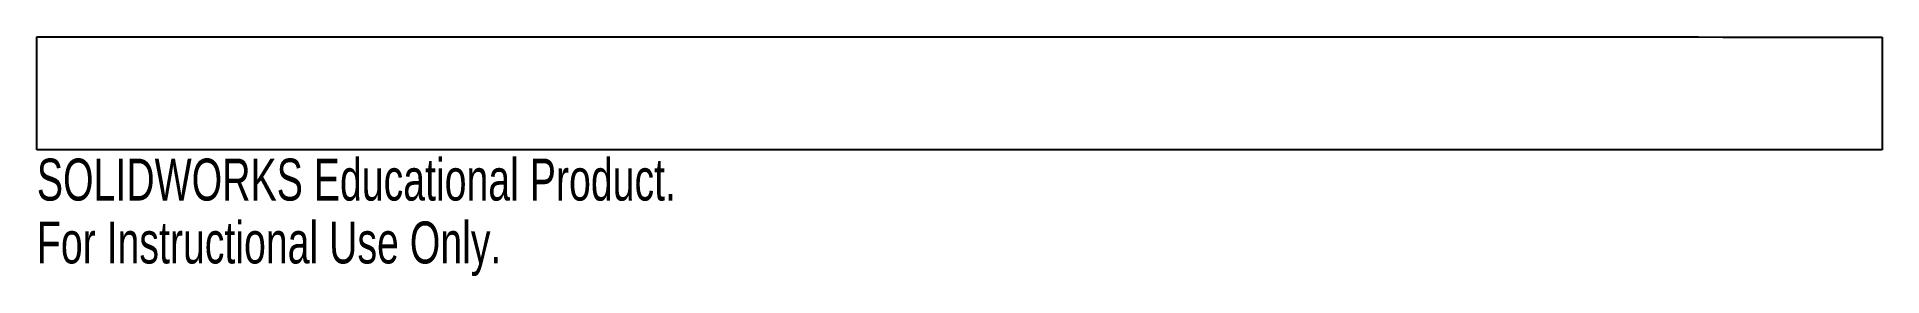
# Model space of a CAD drawing. Header units: millimetres. Extents: x -213 to 0, y -15 to 13.
import ezdxf

# ---------------------------------------------------------------- set-up
doc = ezdxf.new("R2010")
doc.units = ezdxf.units.MM
doc.styles.add('SLDTEXTSTYLE0', font='TXT', dxfattribs={"width": 0.7})

msp = doc.modelspace()

# ---------------------------------------------------------------- linework, layer by layer
at = {"color": 7, "linetype": 'Continuous', "lineweight": 25}
msp.add_open_spline([(-212.75, 0.01), (-212.75, 4.34), (-212.75, 8.68), (-212.75, 13.01)], degree=3, dxfattribs=at)
for points in [[(-212.75, 13.01), (-211.71, 13.01), (-176.2, 13.01), (-36.55, 13), (-1.09, 13), (0, 13)], [(0, 13), (0, 9.6), (0, 10.48), (0, 2.52), (0, 2.89), (0, 0)], [(0, 0), (-1.06, 0), (-36.52, 0), (-176.23, 0.01), (-211.5, 0.01), (-212.75, 0.01)]]:
    msp.add_open_spline(points, degree=3, knots=[0, 0, 0, 0, 0.5, 0.5, 1, 1, 1, 1], dxfattribs=at)

# ---------------------------------------------------------------- texts
at = {"color": 7, "linetype": 'Continuous', "char_height": 4.8336, "attachment_point": 1, "style": 'SLDTEXTSTYLE0'}
for s, insert in [('SOLIDWORKS Educational Product.', (-212.75, -1.02)), ('For Instructional Use Only.', (-212.75, -8.27))]:
    msp.add_mtext(s, dxfattribs=dict(at, insert=insert))

doc.saveas('drawing.dxf')
